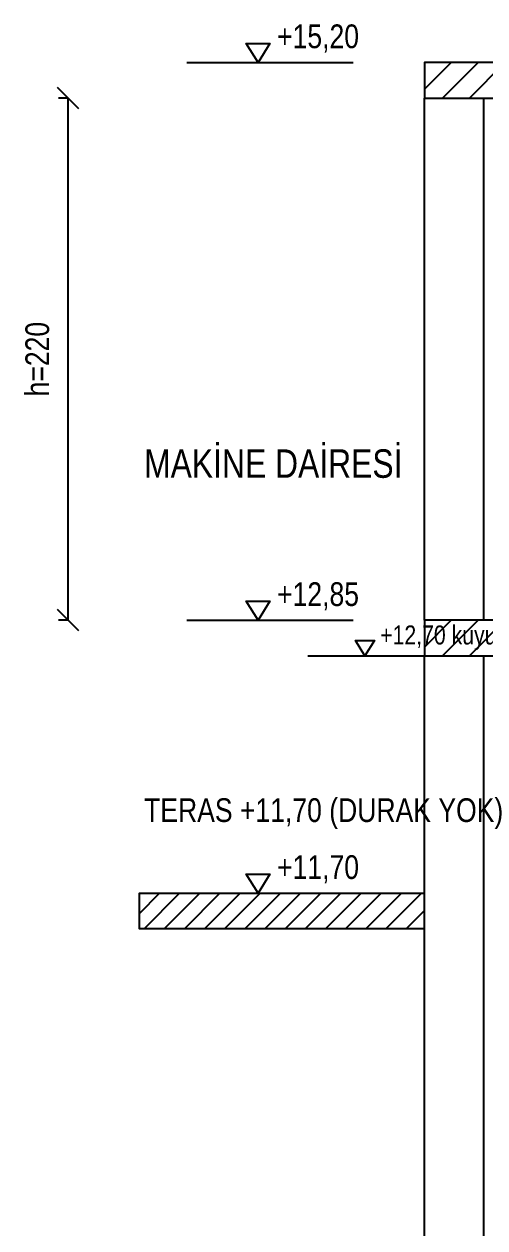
# Model space of a CAD drawing. Header units: centimetres. Extents: x 0 to 12993, y -30 to 2970.
# Drawn here: x 8949 to 9143, y 1844 to 2351 of the extents above; entities that cross this region are included whole.
import ezdxf
from ezdxf.enums import TextEntityAlignment as Align

# ---------------------------------------------------------------- set-up
doc = ezdxf.new("R2010")
doc.units = ezdxf.units.CM
for name, color, linetype in [('SCOTT-BASLIK', 5, 'CONTINUOUS'), ('SCOTT-DUVAR', 7, 'CONTINUOUS'), ('SCOTT-KOT', 2, 'CONTINUOUS'), ('SCOTT-OLCU', 3, 'CONTINUOUS'), ('SCOTT-TARAMA', 8, 'CONTINUOUS'), ('SCOTT-UYARI', 1, 'CONTINUOUS')]:
    doc.layers.add(name, color=color, linetype=linetype)
doc.styles.get("Standard").update_dxf_attribs({"font": 'arial.ttf', "width": 0.8})

msp = doc.modelspace()

# ---------------------------------------------------------------- linework, layer by layer
at = {"layer": 'SCOTT-DUVAR'}
for p, q in [((9117.72, 2100), (9117.72, 2320)), ((9142.72, 2100), (9142.72, 2320)), ((9117.72, 675), (9117.72, 2085)), ((9142.72, 675), (9142.72, 2085))]:
    msp.add_line(p, q, dxfattribs=at)
for points in [[(9117.72, 2320), (9357.72, 2320), (9357.72, 2335), (9117.72, 2335)], [(9117.72, 2085), (9357.72, 2085), (9357.72, 2100), (9117.72, 2100)]]:
    msp.add_lwpolyline(points, close=True, dxfattribs=at)
msp.add_lwpolyline([(9117.72, 1970), (8997.72, 1970), (8997.72, 1985), (9117.72, 1985)], dxfattribs=at)
at = {"layer": 'SCOTT-KOT'}
for p, q in [((9017.72, 2335), (9087.72, 2335)), ((9017.72, 2100), (9087.72, 2100)), ((9068.72, 2085), (9124.72, 2085)), ((9017.72, 1985), (9087.72, 1985))]:
    msp.add_line(p, q, dxfattribs=at)
for points in [[(9047.72, 2335), (9042.72, 2343), (9052.72, 2343)], [(9047.72, 2100), (9042.72, 2108), (9052.72, 2108)], [(9092.72, 2085), (9088.72, 2091.4), (9096.72, 2091.4)], [(9047.72, 1985), (9042.72, 1993), (9052.72, 1993)]]:
    msp.add_lwpolyline(points, close=True, dxfattribs=at)
at = {"layer": 'SCOTT-OLCU'}
for p, q in [((8972.22, 2315.5), (8963.22, 2324.5)), ((8967.72, 2320), (8963.72, 2320)), ((8967.72, 2100), (8967.72, 2320)), ((8972.22, 2095.5), (8963.22, 2104.5)), ((8967.72, 2100), (8963.72, 2100))]:
    msp.add_line(p, q, dxfattribs=at)
at = {"layer": 'SCOTT-TARAMA'}
for p, q in [((9117.72, 2323.69), (9129.03, 2335)), ((9125.34, 2320), (9140.34, 2335)), ((9136.66, 2320), (9151.66, 2335)), ((9117.72, 2088.69), (9129.03, 2100)), ((9125.34, 2085), (9140.34, 2100)), ((9136.66, 2085), (9151.66, 2100)), ((8997.72, 1976.51), (9006.2, 1985)), ((8999.69, 1970), (9014.69, 1985)), ((9008.17, 1970), (9023.17, 1985)), ((9016.66, 1970), (9031.66, 1985)), ((9025.14, 1970), (9040.14, 1985)), ((9033.63, 1970), (9048.63, 1985)), ((9042.11, 1970), (9057.11, 1985)), ((9050.6, 1970), (9065.6, 1985)), ((9059.08, 1970), (9074.08, 1985)), ((9067.57, 1970), (9082.57, 1985)), ((9076.05, 1970), (9091.05, 1985)), ((9084.54, 1970), (9099.54, 1985)), ((9093.03, 1970), (9108.03, 1985)), ((9101.51, 1970), (9116.51, 1985)), ((9110, 1970), (9117.72, 1977.72))]:
    msp.add_line(p, q, dxfattribs=at)

# ---------------------------------------------------------------- texts
at = {"layer": 'SCOTT-BASLIK', "width": 0.8}
msp.add_text('MAKİNE DAİRESİ', height=12, dxfattribs=at).set_placement((8999.72, 2160))
at = {"layer": 'SCOTT-KOT', "width": 0.8}
for s, height, p in [('+15,20', 10, (9055.72, 2338)), ('+12,85', 10, (9055.72, 2103)), ('+12,70 kuyu tavanı', 8, (9099.12, 2087.4)), ('+11,70', 10, (9055.72, 1988))]:
    msp.add_text(s, height=height, dxfattribs=at).set_placement(p, align=Align.BOTTOM_LEFT)
at = {"layer": 'SCOTT-OLCU', "width": 0.8}
msp.add_text('h=220', height=10, rotation=90, dxfattribs=at).set_placement((8962.72, 2210), align=Align.BOTTOM_CENTER)
at = {"layer": 'SCOTT-UYARI', "width": 0.8}
msp.add_text('TERAS +11,70 (DURAK YOK)', height=10, dxfattribs=at).set_placement((8999.72, 2015))

doc.saveas('drawing.dxf')
